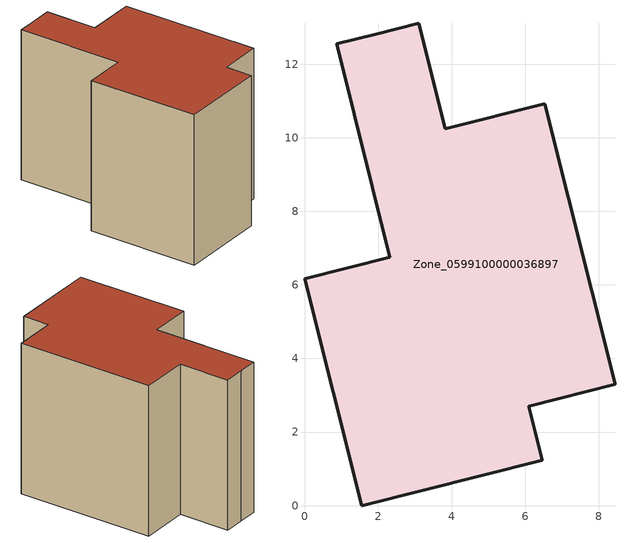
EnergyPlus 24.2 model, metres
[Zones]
Zone_0599100000036897
 floor ground (C_G): 3.82,10.25 6.53,10.93 8.44,3.3 6.09,2.7 6.46,1.23 1.55,0 0,6.17 2.32,6.75 0.87,12.55 1.94,12.82 3.1,13.11 z0
 wall outside (C_F): 1.55,0 6.46,1.23 6.09,2.7 8.44,3.3 6.53,10.93 3.82,10.25 3.1,13.11 1.94,12.82 0.87,12.55 2.32,6.75 0,6.17 1.55,0 z0:8.67
 roof outside (C_R): 1.94,12.82 0.87,12.55 2.32,6.75 0,6.17 1.55,0 6.46,1.23 6.09,2.7 8.44,3.3 6.53,10.93 3.82,10.25 3.1,13.11 z8.67
[BUILDING]
Pand.0599100000036897: North Axis=0; Terrain=City; Loads Convergence Tolerance Value=0.04; Temperature Convergence Tolerance Value=0.4; Solar Distribution=FullExterior; Maximum Number of Warmup Days=25; Minimum Number of Warmup Days=1
[Site:Location]
Rotterdam.The.Hague.AP_ZH_NLD Design_Conditions: Latitude=51.96; Longitude=4.45; Time Zone=1; Elevation=-4.5
[SITE:GROUNDTEMPERATURE:BUILDINGSURFACE]
18, 18, 18, 18, 18, 18, 18, 18, 18, 18, 18, 18
[MATERIAL] Thermal Absorptance=0.9; Solar Absorptance=0.7; Visible Absorptance=0.7
Name | Roughness | Thickness | Conductivity | Density | Specific Heat
G.TC.1965-1974 | MediumSmooth | 0.15 | 0.882353 | 540 | 1210
F.TC.1965-1974 | Rough | 0.3 | 0.697674 | 1920 | 840
R.TC.1965-1974 | MediumRough | 0.2 | 0.232558 | 1500 | 1000
[CONSTRUCTION]
C_G: G.TC.1965-1974
C_F: F.TC.1965-1974
C_R: R.TC.1965-1974
[ZONE]
Zone_0599100000036897: Type=1; Multiplier=1; Ceiling Height=Autocalculate; Volume=Autocalculate; Floor Area=autocalculate; Part of Total Floor Area=Yes
[ZONEINFILTRATION:DESIGNFLOWRATE]
Infil_Zone_0599100000036897: Zone or ZoneList or Space or SpaceList=Zone_0599100000036897; Schedule=AlwaysOn; Design Flow Rate Calculation Method=Flow/Area; Flow Rate per Floor Area=0.003; Constant Term Coefficient=1; Temperature Term Coefficient=0; Velocity Term Coefficient=0; Velocity Squared Term Coefficient=0
[HVACTEMPLATE:ZONE:IDEALLOADSAIRSYSTEM]
Zone_0599100000036897: Maximum Heating Supply Air Temperature=50; Minimum Cooling Supply Air Temperature=13; Maximum Heating Supply Air Humidity Ratio=0.0156; Minimum Cooling Supply Air Humidity Ratio=0.0077; Heating Limit=NoLimit; Cooling Limit=NoLimit; Dehumidification Control Type=ConstantSensibleHeatRatio; Cooling Sensible Heat Ratio=0.7; Dehumidification Setpoint=60; Humidification Control Type=None; Humidification Setpoint=30; Outdoor Air Method=None; Outdoor Air Flow Rate per Person=0.00944; Outdoor Air Flow Rate per Zone Floor Area=0; Outdoor Air Flow Rate per Zone=0; Demand Controlled Ventilation Type=None; Outdoor Air Economizer Type=NoEconomizer; Heat Recovery Type=None; Sensible Heat Recovery Effectiveness=0.7; Latent Heat Recovery Effectiveness=0.65
[ZONECONTROL:THERMOSTAT]
ThermostatControl_Zone_0599100000036897: Zone or ZoneList=Zone_0599100000036897; Control Type Schedule=DualSetpointControlType; Control 1=Thermostat_Zone_0599100000036897; Temperature Difference Between Cutout And Setpoint=0
[THERMOSTATSETPOINT:DUALSETPOINT]
Thermostat_Zone_0599100000036897: Heating Setpoint Temperature Schedule=HeatingSetpoint_Zone_0599100000036897; Cooling Setpoint Temperature Schedule=CoolingSetpoint_Zone_0599100000036897
[SCHEDULE:COMPACT]
HeatingSetpoint_Zone_0599100000036897: Through: 12/31, For: AllDays, Until: 24:00, 21
CoolingSetpoint_Zone_0599100000036897: Through: 12/31, For: AllDays, Until: 24:00, 24
DualSetpointControlType: Through: 12/31, For: AllDays, Until: 24:00, 4
AlwaysOn: Through: 12/31, For: AllDays, Until: 24:00, 1
